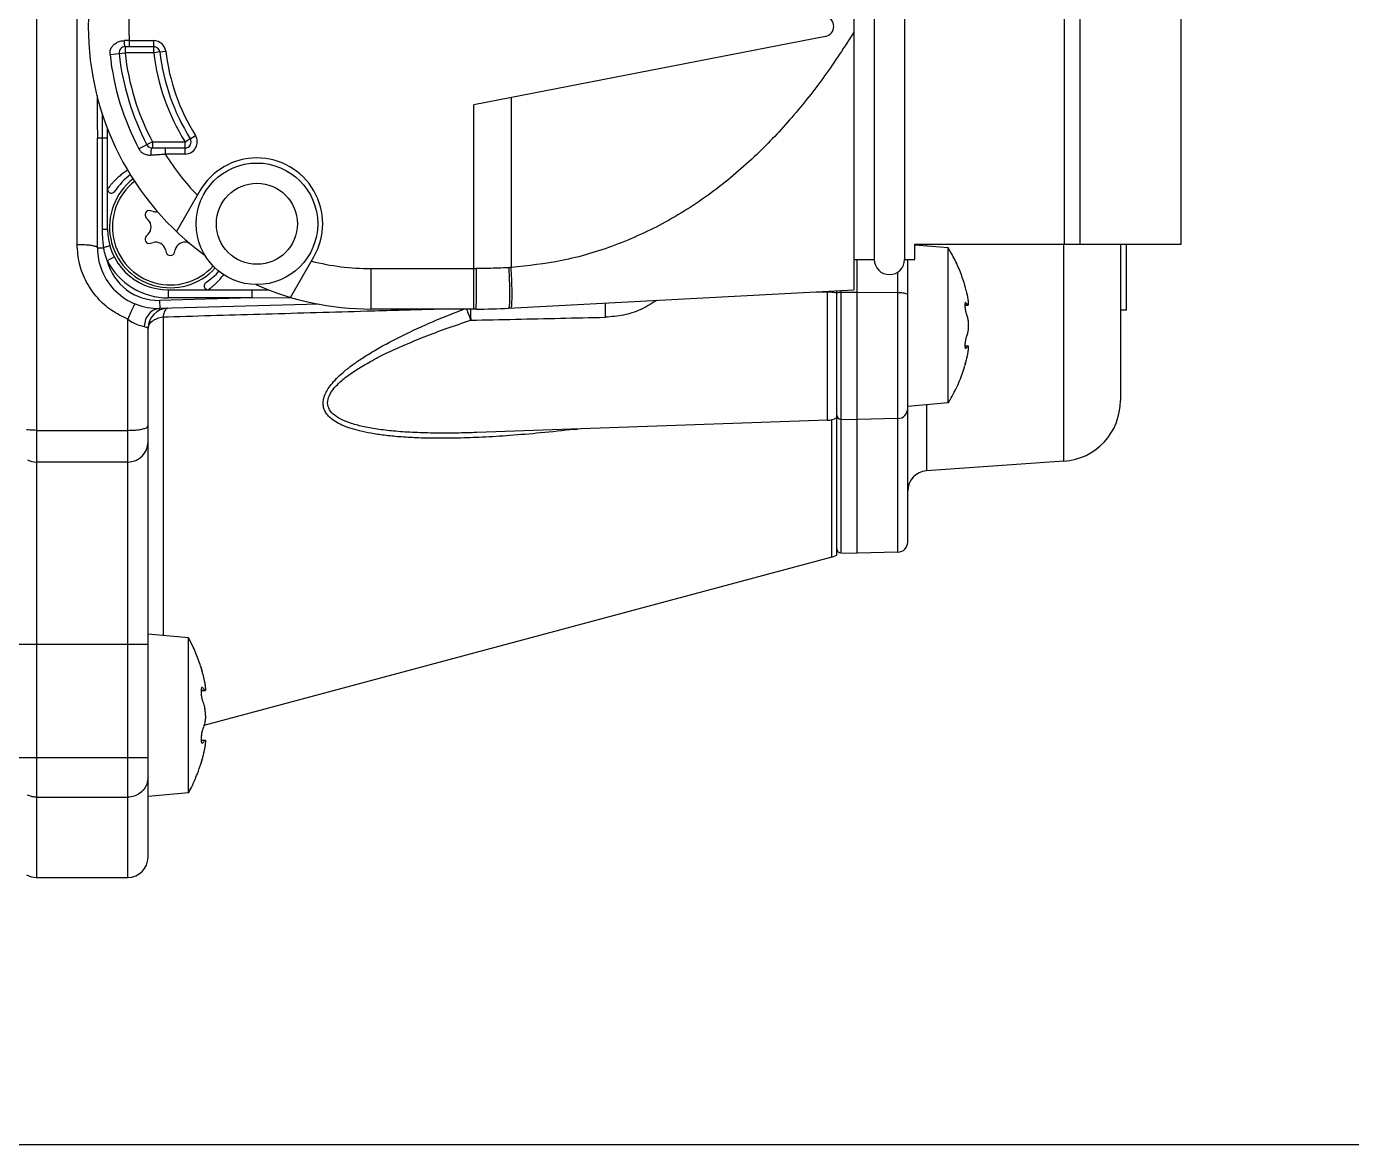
# Model space of a CAD drawing. Header units: millimetres. Extents: x -3388 to 4307, y 243 to 4457.
# Drawn here: x -2913.6 to -2848.2, y 1249.4 to 1304.6 of the extents above; entities that cross this region are included whole.
import ezdxf

# ---------------------------------------------------------------- set-up
doc = ezdxf.new("R2010")
doc.units = ezdxf.units.MM

msp = doc.modelspace()

# ---------------------------------------------------------------- linework, layer by layer
at = {"color": 9, "linetype": 'Continuous'}
for p, q in [((-2913.11494, 1378.6157), (-2913.11494, 1262.6157)), ((-2911.11494, 1293.85746), (-2911.11494, 1347.37395)), ((-2908.74599, 1303.61621), (-2908.74599, 1303.31621)), ((-2908.54493, 1303.91621), (-2907.33699, 1303.91621)), ((-2908.54493, 1303.91621), (-2908.54493, 1303.61621)), ((-2907.33692, 1303.31621), (-2907.33692, 1303.91621)), ((-2909.49172, 1303.23629), (-2908.74599, 1303.31621)), ((-2907.33692, 1303.31621), (-2908.74599, 1303.31621)), ((-2907.0391, 1303.35232), (-2907.33682, 1303.31621)), ((-2907.0391, 1303.35232), (-2906.74128, 1303.38843)), ((-2889.6937, 1301.1079), (-2889.6937, 1292.71321)), ((-2891.53894, 1290.66621), (-2891.53894, 1300.74922)), ((-2909.61494, 1299.10199), (-2910.11494, 1299.10199)), ((-2909.86494, 1294.6157), (-2909.86494, 1299.10199)), ((-2909.57141, 1299.45651), (-2909.61545, 1299.45651)), ((-2905.53396, 1299.07454), (-2905.27915, 1299.23287)), ((-2907.40305, 1298.91621), (-2908.06512, 1298.5658)), ((-2907.40215, 1298.91621), (-2905.7888, 1298.91621)), ((-2907.40201, 1298.91621), (-2907.40201, 1298.61621)), ((-2906.76988, 1298.61621), (-2906.76988, 1298.31621)), ((-2905.78878, 1298.31621), (-2905.78878, 1298.91621)), ((-2905.78881, 1298.31621), (-2906.76988, 1298.31621)), ((-2909.86494, 1294.6157), (-2909.61494, 1294.6157)), ((-2869.1847, 1293.86621), (-2869.1847, 1293.77517)), ((-2862.40567, 1283.15479), (-2862.40567, 1293.86621)), ((-2910.11494, 1293.69529), (-2909.80146, 1293.69529)), ((-2909.27898, 1293.23625), (-2909.63418, 1293.05232)), ((-2896.61545, 1292.66621), (-2891.53894, 1292.66621)), ((-2896.61545, 1292.66621), (-2896.61545, 1290.66621)), ((-2870.60185, 1278.66842), (-2870.60185, 1292.49248)), ((-2902.48249, 1291.2157), (-2907.04688, 1291.09618)), ((-2902.48249, 1291.2157), (-2906.61583, 1291.2157)), ((-2906.61494, 1291.6157), (-2906.61494, 1291.2157)), ((-2902.48251, 1291.2157), (-2900.58391, 1291.24071)), ((-2902.48249, 1291.2157), (-2902.48249, 1291.6157)), ((-2901.77516, 1291.61621), (-2901.77516, 1291.65596)), ((-2874.61513, 1291.51777), (-2874.08004, 1291.51293)), ((-2874.08004, 1285.17641), (-2874.08004, 1291.54624)), ((-2873.42018, 1291.58136), (-2873.42018, 1278.63679)), ((-2873.42018, 1291.49875), (-2872.61494, 1291.50421)), ((-2872.61494, 1291.50421), (-2870.60185, 1291.49056)), ((-2907.04688, 1291.09618), (-2907.03641, 1290.69632)), ((-2867.28865, 1290.87868), (-2867.15813, 1290.87868)), ((-2867.23692, 1290.97924), (-2867.26826, 1290.97924)), ((-2908.61494, 1262.6157), (-2908.61494, 1290.1717)), ((-2906.87376, 1290.2811), (-2906.87376, 1274.55086)), ((-2867.15813, 1288.83444), (-2867.28868, 1288.83444)), ((-2867.26847, 1288.73388), (-2867.23692, 1288.73388)), ((-2869.1847, 1285.93794), (-2869.1847, 1282.68075)), ((-2913.11494, 1284.68012), (-2908.61494, 1284.68012)), ((-2873.85612, 1278.41711), (-2873.85612, 1285.21081)), ((-2907.61494, 1274.1157), (-3076.11494, 1274.1157)), ((-2904.99374, 1271.85457), (-2904.81803, 1271.85457)), ((-2904.92018, 1271.97933), (-2904.96485, 1271.97933)), ((-2904.81803, 1269.37684), (-2904.99374, 1269.37684)), ((-2904.96554, 1269.25207), (-2904.92018, 1269.25207)), ((-3076.11494, 1268.52846), (-2907.61494, 1268.52846)), ((-2913.11494, 1266.57647), (-2908.61494, 1266.57647))]:
    msp.add_line(p, q, dxfattribs=at)
at = {"color": 7, "linetype": 'Continuous'}
for p, q in [((-2872.76545, 1317.61621), (-2872.76545, 1291.61621)), ((-2871.76545, 1316.11621), (-2871.76545, 1293.11621)), ((-2870.26545, 1316.11621), (-2870.26545, 1293.11621)), ((-2862.36545, 1293.86621), (-2862.36545, 1315.36621)), ((-2861.61545, 1315.36621), (-2861.61545, 1293.86621)), ((-2856.61545, 1293.86638), (-2856.61545, 1315.36603)), ((-2908.74599, 1303.61621), (-2907.33692, 1303.61621)), ((-2874.17004, 1304.12539), (-2891.53894, 1300.74922)), ((-2910.11494, 1293.69529), (-2910.11494, 1299.102)), ((-2909.61545, 1294.61621), (-2909.61545, 1299.55893)), ((-2907.40201, 1298.61621), (-2905.78878, 1298.61621)), ((-2905.05503, 1296.49842), (-2906.2131, 1294.49259)), ((-2907.70293, 1295.16591), (-2907.60679, 1295.06976)), ((-2907.3673, 1295.48456), (-2907.49864, 1295.51975)), ((-2907.60679, 1294.36265), (-2907.70293, 1294.26651)), ((-2907.49864, 1293.91266), (-2907.3673, 1293.94786)), ((-2905.66359, 1293.94786), (-2905.57452, 1293.92399)), ((-2869.76545, 1293.86621), (-2856.61545, 1293.86621)), ((-2869.76545, 1293.11633), (-2869.76545, 1293.86621)), ((-2868.11494, 1293.68158), (-2869.76545, 1293.82598)), ((-2859.61494, 1293.86621), (-2859.61494, 1286.14748)), ((-2859.31494, 1290.6157), (-2859.31494, 1293.86621)), ((-2906.75493, 1293.5943), (-2906.71974, 1293.46297)), ((-2906.31115, 1293.46297), (-2906.27596, 1293.5943)), ((-2900.58393, 1291.24259), (-2899.42586, 1293.24842)), ((-2868.11494, 1286.03154), (-2868.11494, 1293.68158)), ((-2872.76545, 1293.11621), (-2871.76545, 1293.11621)), ((-2872.61494, 1278.6157), (-2872.61494, 1293.11621)), ((-2870.26545, 1293.11621), (-2869.76545, 1293.11621)), ((-2870.11494, 1279.16825), (-2870.11494, 1293.11621)), ((-2906.61545, 1291.61621), (-2901.65214, 1291.6157)), ((-2889.81882, 1290.70861), (-2872.76544, 1291.61621)), ((-2873.61494, 1278.51736), (-2873.61494, 1291.571)), ((-2899.15931, 1290.90259), (-2907.03641, 1290.69632)), ((-2891.4132, 1290.66621), (-2896.61545, 1290.66621)), ((-2867.2894, 1290.86164), (-2867.13899, 1290.86164)), ((-2859.31494, 1290.6157), (-2859.61494, 1290.6157)), ((-2907.61494, 1263.61594), (-2907.61494, 1289.70701)), ((-2867.28929, 1288.85148), (-2867.13894, 1288.85148)), ((-2868.11494, 1286.03154), (-2870.11494, 1285.85656)), ((-2874.08004, 1285.17641), (-2891.38503, 1284.57211)), ((-2873.42018, 1285.2312), (-2872.61494, 1285.21011)), ((-2870.60185, 1285.26283), (-2872.61494, 1285.21011)), ((-2891.39877, 1284.57163), (-2891.4027, 1284.57149)), ((-2908.61494, 1283.1157), (-2913.11494, 1283.1157)), ((-2862.40567, 1283.15479), (-2869.1847, 1282.68075)), ((-2873.85612, 1278.41711), (-2904.85997, 1270.10965)), ((-2873.85612, 1278.41711), (-2873.61494, 1278.517)), ((-2873.42018, 1278.63679), (-2872.61494, 1278.6157)), ((-2870.60185, 1278.66842), (-2872.61494, 1278.6157)), ((-2905.61494, 1274.44073), (-2907.61494, 1274.6157)), ((-2905.61494, 1266.79068), (-2905.61494, 1274.44073)), ((-2904.99445, 1271.83753), (-2904.7983, 1271.83753)), ((-2904.99447, 1269.39388), (-2904.79826, 1269.39388)), ((-2905.61494, 1266.79068), (-2907.61494, 1266.6157)), ((-2913.11494, 1262.6157), (-2908.61494, 1262.6157)), ((-3388.4428, 1249.43636), (-2547.4428, 1249.43636))]:
    msp.add_line(p, q, dxfattribs=at)
msp.add_circle((-2902.24045, 1294.87342), 3, dxfattribs=at)
at = {"color": 9, "linetype": 'Continuous'}
msp.add_circle((-2902.24045, 1294.87342), 2, dxfattribs=at)
at = {"color": 7, "linetype": 'Continuous'}
for centre, radius, start, end in [((-2896.61545, 1304.61621), 13.95, 125.9834917, 234.0165083), ((-2874.26545, 1304.61621), 0.5, 281, 79), ((-2908.74599, 1303.31621), 0.3, 90, 186.1169012), ((-2907.33692, 1303.31621), 0.3, 6.9134782, 90), ((-2896.61545, 1304.61621), 12.5, 186.1169011, 207.8535453), ((-2896.61545, 1304.61621), 10.5, 186.9134782, 211.8554308), ((-2905.78878, 1298.91621), 0.3, 270, 31.8554308), ((-2907.40201, 1298.91621), 0.3, 207.8535453, 269.9999999), ((-2902.24045, 1294.87342), 3.25, 330, 150), ((-2906.51545, 1294.71621), 3, 127.7353387, 317.6506922), ((-2906.51545, 1294.71621), 3.25, 127.3061708, 147.2013863), ((-2909.41545, 1296.58503), 0.2, 180, 327.2013863), ((-2906.51545, 1294.71621), 2.86002, 128.0306392, 317.7484219), ((-2907.55338, 1295.31546), 0.2115, 75, 225), ((-2907.23789, 1295.96752), 0.5, 255, 280.8427522), ((-2906.61545, 1294.61621), 3, 180, 270), ((-2907.96034, 1294.71621), 0.5, 315, 45), ((-2907.55338, 1294.11696), 0.2115, 135, 285), ((-2907.23789, 1293.46489), 0.5, 15, 105), ((-2905.793, 1293.46489), 0.5, 75, 165), ((-2907.11494, 1293.69529), 3, 180, 271.5), ((-2906.51545, 1293.51771), 0.2115, 195, 345), ((-2906.51545, 1294.71621), 3.25, 302.7986137, 317.6843123), ((-2871.01545, 1293.11621), 0.75, 180, 0), ((-2904.64662, 1291.81621), 0.2, 122.7986137, 270), ((-2896.61545, 1304.61621), 13.95, 245.9834917, 270), ((-2906.61494, 1289.70701), 1, 91.4999594, 180), ((-2891.4132, 1320.66621), 30, 270, 273.046481), ((-2862.61494, 1286.14748), 3, 274, 0), ((-2874.11494, 1286.1758), 1, 272.0000212, 300), ((-2873.41494, 1285.43113), 0.2, 180, 268.4999933), ((-2870.61494, 1285.76265), 0.5, 271.5000031, 0), ((-2908.61494, 1284.1157), 1, 270, 359.9999674), ((-2913.11494, 1284.1157), 1, 243.5455899, 270), ((-2869.11494, 1281.68319), 1, 93.9999969, 179.9999557), ((-2873.41494, 1278.83672), 0.2, 180, 268.4998973), ((-2870.61494, 1279.16825), 0.5, 271.500075, 0), ((-2908.61494, 1263.6157), 1, 270, 359.9999717), ((-2913.11494, 1263.6157), 1, 240, 270)]:
    msp.add_arc(centre, radius, start, end, dxfattribs=at)
at = {"color": 9, "linetype": 'Continuous'}
for centre, radius, start, end in [((-2896.61545, 1304.61621), 11.95, 176.6418395, 183.3581605), ((-2907.33692, 1303.31621), 0.59999, 6.9134782, 90.007107), ((-2896.61545, 1304.61621), 12.95, 186.1169365, 207.8534773), ((-2896.61545, 1304.61621), 12.2, 186.1169006, 207.8532507), ((-2896.61545, 1304.61621), 10.8, 186.9134759, 211.855373), ((-2896.61545, 1304.61621), 10.2, 186.9134782, 211.8552022), ((-2905.78878, 1298.91621), 0.59999, 269.9967878, 31.8593169), ((-2896.61545, 1304.61621), 11.95, 211.8162389, 224.2186798), ((-2906.61494, 1294.6157), 3.39999, 207.3748458, 269.9850104), ((-2907.11494, 1293.69529), 2.6, 194.3168314, 271.5), ((-2896.61545, 1304.61621), 11.95, 255.7813202, 270)]:
    msp.add_arc(centre, radius, start, end, dxfattribs=at)
for points in [[(-2872.76545, 1304.33311), (-2874.21306, 1302.17918), (-2875.83991, 1300.11927), (-2877.56135, 1298.30097), (-2879.67958, 1296.50079), (-2882.07989, 1294.9546), (-2884.5708, 1293.81735), (-2887.185, 1293.06199), (-2889.6937, 1292.71321)], [(-2909.49172, 1303.23628), (-2909.48543, 1303.39128), (-2909.42879, 1303.55116), (-2909.33186, 1303.68521), (-2909.17904, 1303.80619), (-2908.99645, 1303.88371), (-2908.78135, 1303.91417)], [(-2908.74599, 1303.61621), (-2908.75913, 1303.6377), (-2908.77043, 1303.69945), (-2908.7784, 1303.79628), (-2908.78135, 1303.91417)], [(-2910.13227, 1301.21349), (-2910.11494, 1299.10194)], [(-2909.86494, 1299.10199), (-2909.86927, 1300.28957)], [(-2905.78925, 1298.91621), (-2905.70713, 1298.9673), (-2905.6372, 1299.01005), (-2905.58119, 1299.04534), (-2905.54739, 1299.06617), (-2905.53396, 1299.07454)], [(-2908.06513, 1298.56581), (-2908.02212, 1298.49764), (-2907.96573, 1298.43329), (-2907.89528, 1298.37533), (-2907.81084, 1298.32675), (-2907.71314, 1298.29069), (-2907.60361, 1298.27012), (-2907.48454, 1298.26801)], [(-2907.40204, 1298.6162), (-2907.4305, 1298.59828), (-2907.45549, 1298.54689), (-2907.47411, 1298.46825), (-2907.4842, 1298.37154), (-2907.48454, 1298.268)], [(-2907.48454, 1298.26801), (-2907.25291, 1298.28322), (-2907.01365, 1298.29934), (-2906.76988, 1298.31621)], [(-2908.63979, 1297.51162), (-2908.74714, 1297.43916), (-2908.95058, 1297.28633), (-2909.13304, 1297.12873), (-2909.28622, 1296.9789), (-2909.40525, 1296.84998), (-2909.49194, 1296.74758), (-2909.55109, 1296.6727), (-2909.58858, 1296.62276), (-2909.60903, 1296.59461), (-2909.61545, 1296.58503)], [(-2908.62867, 1297.51883), (-2908.63979, 1297.51162)], [(-2909.80146, 1293.69529), (-2909.83796, 1294.01234), (-2909.85837, 1294.31708), (-2909.86494, 1294.61572)], [(-2908.61494, 1290.1717), (-2909.40617, 1290.59815), (-2910.10028, 1291.21186), (-2910.64786, 1291.99257), (-2910.99789, 1292.90379), (-2911.11494, 1293.85746)], [(-2911.11494, 1293.85746), (-2910.8069, 1293.84957), (-2910.53695, 1293.82763), (-2910.31539, 1293.79269), (-2910.16742, 1293.74714), (-2910.11494, 1293.69529)], [(-2909.50292, 1293.80357), (-2909.54073, 1293.7818), (-2909.64708, 1293.74337), (-2909.80146, 1293.69529)], [(-2909.63418, 1293.05232), (-2909.70628, 1293.26418), (-2909.76191, 1293.47861), (-2909.80146, 1293.69529)], [(-2891.53894, 1292.66621), (-2891.49403, 1292.66621), (-2891.44913, 1292.66621), (-2891.40443, 1292.66621)], [(-2891.4132, 1290.66621), (-2891.4112, 1290.71593), (-2891.40935, 1290.85773), (-2891.40768, 1291.0861), (-2891.40625, 1291.39459), (-2891.40514, 1291.77593), (-2891.40445, 1292.20743), (-2891.40422, 1292.66621)], [(-2889.80984, 1292.70615), (-2890.3191, 1292.68455), (-2890.84449, 1292.67108), (-2891.40443, 1292.66621)], [(-2889.6937, 1292.71321), (-2889.73258, 1292.71069), (-2889.77129, 1292.70827), (-2889.80984, 1292.70615)], [(-2889.80983, 1292.70615), (-2889.78915, 1292.26182), (-2889.77531, 1291.84043), (-2889.76894, 1291.46262), (-2889.77036, 1291.14688), (-2889.7795, 1290.90874), (-2889.78933, 1290.82296)], [(-2889.71044, 1290.71437), (-2889.67592, 1290.78108), (-2889.6526, 1290.97245), (-2889.64191, 1291.27977), (-2889.64498, 1291.68802), (-2889.66243, 1292.17732), (-2889.6937, 1292.71321)], [(-2904.64662, 1291.61621), (-2904.63716, 1291.62254), (-2904.60903, 1291.64297), (-2904.55879, 1291.68068), (-2904.48349, 1291.74019), (-2904.38104, 1291.82696), (-2904.25169, 1291.94647), (-2904.10179, 1292.09983), (-2903.9441, 1292.2826), (-2903.88021, 1292.36422)], [(-2874.08004, 1291.51293), (-2873.91842, 1291.50804), (-2873.76201, 1291.49643), (-2873.61494, 1291.47841)], [(-2873.61494, 1291.447), (-2873.60021, 1291.4665), (-2873.5582, 1291.48312), (-2873.49509, 1291.49443), (-2873.45845, 1291.49759)], [(-2873.45845, 1291.49759), (-2873.42018, 1291.49875)], [(-2870.60185, 1291.49056), (-2870.41457, 1291.47976), (-2870.25679, 1291.4515), (-2870.15176, 1291.40994), (-2870.11494, 1291.3612)], [(-2908.23992, 1290.91427), (-2908.28437, 1290.86803), (-2908.36684, 1290.71957), (-2908.48152, 1290.4786), (-2908.61494, 1290.17169)], [(-2907.03641, 1290.69633), (-2907.31883, 1290.62474), (-2907.56071, 1290.43509), (-2907.73254, 1290.15147), (-2907.81259, 1289.80837)], [(-2906.78235, 1290.58177), (-2906.81335, 1290.50759), (-2906.87376, 1290.28103)], [(-2906.64112, 1290.70667), (-2906.73312, 1290.65436), (-2906.78235, 1290.58177)], [(-2906.62905, 1290.28812), (-2901.79614, 1290.42715), (-2896.80776, 1290.57074), (-2896.61285, 1290.57637)], [(-2886.55762, 1284.7294), (-2888.24465, 1284.55126), (-2889.75821, 1284.42387), (-2891.11383, 1284.34101), (-2892.32567, 1284.29741), (-2893.40601, 1284.28861), (-2894.36516, 1284.31082), (-2895.21268, 1284.36074), (-2895.95834, 1284.43574), (-2896.60897, 1284.53351), (-2897.17038, 1284.65204), (-2897.64751, 1284.78951), (-2898.04463, 1284.94409), (-2898.36491, 1285.11346), (-2898.61058, 1285.29393), (-2898.78554, 1285.48017), (-2898.89843, 1285.66905), (-2898.95852, 1285.86071), (-2898.97173, 1286.05881), (-2898.93989, 1286.26835), (-2898.85816, 1286.49521), (-2898.72003, 1286.74351), (-2898.51711, 1287.01425), (-2898.24361, 1287.30659), (-2897.8958, 1287.61794), (-2897.47159, 1287.94611), (-2896.96614, 1288.29128), (-2896.37437, 1288.65342), (-2895.69155, 1289.03207), (-2894.91152, 1289.42726), (-2894.02702, 1289.83908), (-2893.02929, 1290.26771), (-2892.02857, 1290.66685)], [(-2896.61285, 1290.57637), (-2893.50922, 1290.6663)], [(-2891.89191, 1290.66619), (-2891.84366, 1290.53472), (-2891.76773, 1290.33215), (-2891.68491, 1290.1156)], [(-2891.69322, 1290.66621), (-2891.69317, 1290.64822)], [(-2891.69317, 1290.64822), (-2891.69242, 1290.53467), (-2891.6909, 1290.41019), (-2891.68847, 1290.27149), (-2891.68491, 1290.1156)], [(-2889.78933, 1290.82296), (-2889.79591, 1290.76009), (-2889.81882, 1290.70861)], [(-2885.05607, 1290.96218), (-2885.05404, 1290.86838), (-2885.05179, 1290.58494), (-2885.04513, 1290.26299)], [(-2882.91823, 1290.83501), (-2883.32168, 1290.63462), (-2884.14199, 1290.37059), (-2885.04513, 1290.26299)], [(-2882.54815, 1291.07158), (-2882.91823, 1290.83501)], [(-2882.51465, 1291.09598), (-2882.54815, 1291.07158)], [(-2908.61494, 1290.1717), (-2908.33289, 1289.98452), (-2908.04498, 1289.8649), (-2907.81259, 1289.80837)], [(-2907.61494, 1289.70701), (-2907.56187, 1289.89803), (-2907.40829, 1290.06878), (-2907.17051, 1290.20112), (-2906.87376, 1290.28103)], [(-2906.87376, 1290.2811), (-2906.62905, 1290.28812)], [(-2891.4027, 1284.57148), (-2892.25055, 1284.54901), (-2893.40644, 1284.54421), (-2894.44923, 1284.57228), (-2895.38528, 1284.63271), (-2896.21847, 1284.72596), (-2896.94979, 1284.85369), (-2897.57657, 1285.01904), (-2898.09037, 1285.22702), (-2898.47343, 1285.48311), (-2898.69616, 1285.78354), (-2898.74462, 1286.11767), (-2898.61932, 1286.48561), (-2898.32155, 1286.8806), (-2897.87625, 1287.28208), (-2897.30897, 1287.68252), (-2896.63341, 1288.08194), (-2895.85535, 1288.48181), (-2894.97516, 1288.88395), (-2893.99003, 1289.28981), (-2892.89574, 1289.70008), (-2891.68491, 1290.1156)], [(-2907.81259, 1289.80837), (-2907.7057, 1289.78033), (-2907.63951, 1289.74714), (-2907.61494, 1289.70701)], [(-2913.11494, 1284.68012), (-2913.28859, 1284.68343), (-2913.45696, 1284.69325), (-2913.61494, 1284.7093)], [(-2908.61494, 1284.68012), (-2908.3069, 1284.69071), (-2908.03695, 1284.72018), (-2907.81539, 1284.76711), (-2907.66742, 1284.82828), (-2907.61494, 1284.89791)], [(-2886.55762, 1284.7294), (-2886.41842, 1284.74551)], [(-2907.66357, 1267.25182), (-2907.7989, 1266.98835), (-2908.01434, 1266.77211), (-2908.29524, 1266.62769), (-2908.61494, 1266.57647)], [(-2907.61494, 1267.55247), (-2907.66357, 1267.25182)], [(-2913.11494, 1266.57647), (-2913.28824, 1266.59124), (-2913.45649, 1266.63517), (-2913.56251, 1266.67969)]]:
    msp.add_spline(points, degree=3, dxfattribs=at)
at = {"color": 7, "linetype": 'Continuous'}
for points in [[(-2908.54493, 1303.91621), (-2908.6239, 1303.91552), (-2908.70275, 1303.91484), (-2908.78135, 1303.91417)], [(-2867.28968, 1291.82656), (-2867.30745, 1291.888), (-2867.54334, 1292.56398), (-2867.86148, 1293.2439), (-2868.11494, 1293.68158)], [(-2867.27742, 1291.77577), (-2867.28329, 1291.80008), (-2867.28904, 1291.82399), (-2867.28905, 1291.82401)], [(-2867.25657, 1291.68931), (-2867.27216, 1291.75404), (-2867.27742, 1291.77577)], [(-2867.23692, 1291.60754), (-2867.25608, 1291.68729), (-2867.25657, 1291.68931)], [(-2867.23692, 1291.60754), (-2867.20813, 1291.48229)], [(-2867.20813, 1291.48229), (-2867.20171, 1291.45278)], [(-2867.20171, 1291.45278), (-2867.19469, 1291.41972)], [(-2867.19469, 1291.41972), (-2867.18783, 1291.38663)], [(-2867.18783, 1291.38663), (-2867.18188, 1291.35718)], [(-2867.18188, 1291.35718), (-2867.15813, 1291.23223)], [(-2867.15813, 1291.23223), (-2867.14035, 1291.12388), (-2867.12864, 1291.03176), (-2867.12275, 1290.95533), (-2867.12318, 1290.89988), (-2867.12966, 1290.86899), (-2867.13882, 1290.86248)], [(-2867.25407, 1290.98928), (-2867.25545, 1290.98923), (-2867.27069, 1290.97607), (-2867.28159, 1290.94311), (-2867.28804, 1290.89258), (-2867.28955, 1290.82661), (-2867.28602, 1290.75298), (-2867.27833, 1290.67968), (-2867.26705, 1290.60771), (-2867.25282, 1290.54101), (-2867.23692, 1290.48486)], [(-2867.23692, 1290.97924), (-2867.25407, 1290.98928)], [(-2867.15813, 1290.87868), (-2867.18263, 1290.91316), (-2867.20896, 1290.94668), (-2867.23692, 1290.97924)], [(-2867.13882, 1290.86248), (-2867.14137, 1290.86212), (-2867.15813, 1290.87868)], [(-2891.68491, 1290.1156), (-2889.47371, 1290.16469), (-2887.26045, 1290.21382), (-2885.04513, 1290.26299)], [(-2867.23692, 1290.48486), (-2867.2086, 1290.39472), (-2867.1823, 1290.30313), (-2867.15813, 1290.21011)], [(-2867.15813, 1290.21011), (-2867.14238, 1290.13158), (-2867.13143, 1290.04739), (-2867.12451, 1289.95421), (-2867.12215, 1289.85656)], [(-2867.23692, 1289.22826), (-2867.2539, 1289.16765), (-2867.26862, 1289.09671), (-2867.27976, 1289.02217), (-2867.28688, 1288.94835), (-2867.28966, 1288.876), (-2867.28746, 1288.81292), (-2867.28063, 1288.76561), (-2867.26971, 1288.73534), (-2867.25483, 1288.72383), (-2867.25406, 1288.7238)], [(-2867.15813, 1289.503), (-2867.1823, 1289.40999), (-2867.2086, 1289.3184), (-2867.23692, 1289.22826)], [(-2867.12215, 1289.85656), (-2867.12451, 1289.75889), (-2867.13143, 1289.66571), (-2867.14238, 1289.58152), (-2867.15813, 1289.503)], [(-2867.25406, 1288.7238), (-2867.23692, 1288.73388)], [(-2867.23692, 1288.73388), (-2867.22274, 1288.75004)], [(-2867.22274, 1288.75004), (-2867.20896, 1288.76643), (-2867.18263, 1288.79996), (-2867.15813, 1288.83444)], [(-2867.15813, 1288.83444), (-2867.1408, 1288.85117), (-2867.13877, 1288.85082)], [(-2867.13877, 1288.85082), (-2867.12908, 1288.84287), (-2867.12292, 1288.80978), (-2867.12298, 1288.75254), (-2867.12921, 1288.67593), (-2867.14093, 1288.58526), (-2867.15813, 1288.48089)], [(-2867.28114, 1287.92194), (-2867.28278, 1287.91515), (-2867.28882, 1287.89006), (-2867.28295, 1287.91445), (-2867.27184, 1287.96041), (-2867.25596, 1288.02633), (-2867.25014, 1288.05053)], [(-2867.23692, 1288.10558), (-2867.25571, 1288.02736), (-2867.27159, 1287.96142), (-2867.28278, 1287.91515), (-2867.28882, 1287.89006), (-2867.28295, 1287.91445), (-2867.27184, 1287.96041), (-2867.25596, 1288.02633), (-2867.25014, 1288.05053)], [(-2867.28114, 1287.92194), (-2867.28278, 1287.91515), (-2867.28839, 1287.89184)], [(-2867.20813, 1288.23082), (-2867.23692, 1288.10558)], [(-2867.20171, 1288.26034), (-2867.20813, 1288.23082)], [(-2867.19469, 1288.2934), (-2867.20171, 1288.26034)], [(-2867.18783, 1288.32649), (-2867.19469, 1288.2934)], [(-2867.18188, 1288.35594), (-2867.18783, 1288.32649)], [(-2867.15813, 1288.48089), (-2867.18188, 1288.35594)], [(-2868.11494, 1286.03154), (-2868.01985, 1286.18756), (-2867.63078, 1286.94293), (-2867.34512, 1287.70115), (-2867.28968, 1287.88656)], [(-2867.28839, 1287.89184), (-2867.28882, 1287.89006)], [(-2867.28839, 1287.89184), (-2867.28882, 1287.89006)], [(-2904.9956, 1272.97022), (-2905.10312, 1273.29458), (-2905.38165, 1273.97696), (-2905.61494, 1274.44073)], [(-2904.94498, 1272.77158), (-2904.96626, 1272.85524), (-2904.98223, 1272.91789), (-2904.99244, 1272.95789), (-2904.99558, 1272.97016), (-2904.99149, 1272.95418), (-2904.98069, 1272.91184), (-2904.96461, 1272.84877), (-2904.95537, 1272.81249)], [(-2904.96604, 1272.8544), (-2904.98223, 1272.91789), (-2904.99244, 1272.95789), (-2904.99558, 1272.97016), (-2904.99149, 1272.95418), (-2904.98069, 1272.91184), (-2904.9748, 1272.88872)], [(-2904.96604, 1272.8544), (-2904.98223, 1272.91789), (-2904.99244, 1272.95789), (-2904.99558, 1272.97016), (-2904.99149, 1272.95418), (-2904.98069, 1272.91184), (-2904.96461, 1272.84877), (-2904.96048, 1272.83258)], [(-2904.99559, 1272.97019), (-2904.99487, 1272.96737)], [(-2904.99559, 1272.97019), (-2904.99487, 1272.96737)], [(-2904.99487, 1272.96737), (-2904.99168, 1272.95495)], [(-2904.99168, 1272.95495), (-2904.99149, 1272.95418), (-2904.98069, 1272.91184), (-2904.97537, 1272.89098)], [(-2904.97537, 1272.89098), (-2904.9748, 1272.88872)], [(-2904.96048, 1272.83258), (-2904.95537, 1272.81249)], [(-2904.92018, 1272.67375), (-2904.94498, 1272.77158)], [(-2904.92018, 1272.67375), (-2904.88229, 1272.51696), (-2904.84828, 1272.36172), (-2904.81803, 1272.20812)], [(-2904.94471, 1271.99288), (-2904.94744, 1271.99276), (-2904.96952, 1271.97315), (-2904.985, 1271.92577), (-2904.99386, 1271.85317), (-2904.99527, 1271.76446), (-2904.98969, 1271.66561), (-2904.97825, 1271.56578), (-2904.96223, 1271.47141), (-2904.94235, 1271.3841), (-2904.92018, 1271.31012)], [(-2904.92018, 1271.97933), (-2904.94471, 1271.99288)], [(-2904.81803, 1271.85457), (-2904.84959, 1271.89741), (-2904.88373, 1271.939), (-2904.92018, 1271.97933)], [(-2904.81803, 1272.20812), (-2904.79965, 1272.09954), (-2904.78751, 1272.00685), (-2904.78148, 1271.93047), (-2904.782, 1271.87539), (-2904.78873, 1271.84473), (-2904.7981, 1271.8384)], [(-2904.7981, 1271.8384), (-2904.80086, 1271.83805), (-2904.81803, 1271.85457)], [(-2904.92018, 1271.31012), (-2904.88327, 1271.19847), (-2904.84918, 1271.08484), (-2904.81803, 1270.96926)], [(-2904.7809, 1270.6157), (-2904.78339, 1270.71438), (-2904.79063, 1270.80796), (-2904.80203, 1270.89224), (-2904.81803, 1270.96926)], [(-2904.81803, 1270.26215), (-2904.84918, 1270.14657), (-2904.88327, 1270.03294), (-2904.92018, 1269.92129)], [(-2904.7809, 1270.6157), (-2904.78333, 1270.51819), (-2904.79048, 1270.42485), (-2904.80187, 1270.34014), (-2904.81803, 1270.26215)], [(-2904.92018, 1269.92129), (-2904.94187, 1269.84914), (-2904.96096, 1269.76637), (-2904.97634, 1269.67874), (-2904.98759, 1269.58826), (-2904.99425, 1269.49726), (-2904.99533, 1269.41403), (-2904.99066, 1269.34182), (-2904.98032, 1269.28611), (-2904.96498, 1269.25106), (-2904.94464, 1269.23845)], [(-2904.94464, 1269.23845), (-2904.92018, 1269.25207)], [(-2904.92018, 1269.25207), (-2904.88373, 1269.29241), (-2904.84959, 1269.334), (-2904.81803, 1269.37684)], [(-2904.81803, 1269.02328), (-2904.84828, 1268.86969), (-2904.88229, 1268.71445), (-2904.92018, 1268.55766)], [(-2904.81803, 1269.37684), (-2904.8004, 1269.3935), (-2904.79807, 1269.39314)], [(-2904.79807, 1269.39314), (-2904.78826, 1269.38571), (-2904.78178, 1269.35334), (-2904.78167, 1269.29683), (-2904.78798, 1269.22022), (-2904.80013, 1269.12869), (-2904.81803, 1269.02328)], [(-2904.92018, 1268.55766), (-2904.94439, 1268.46215), (-2904.96529, 1268.37995), (-2904.98123, 1268.31745), (-2904.99176, 1268.27616), (-2904.99559, 1268.26121), (-2904.99232, 1268.27398), (-2904.98213, 1268.31389), (-2904.96627, 1268.37613), (-2904.94503, 1268.45963)], [(-2904.9749, 1268.34228), (-2904.98123, 1268.31745), (-2904.99176, 1268.27616), (-2904.99188, 1268.27571)], [(-2904.95567, 1268.41777), (-2904.9621, 1268.39247)], [(-2904.94738, 1268.45038), (-2904.94503, 1268.45963)], [(-2905.61494, 1266.79068), (-2905.5222, 1266.96619), (-2905.17719, 1267.73688), (-2904.9956, 1268.26118)], [(-2904.99484, 1268.26414), (-2904.99559, 1268.2612)], [(-2904.99484, 1268.26414), (-2904.99559, 1268.2612)], [(-2904.99188, 1268.27571), (-2904.99484, 1268.26414)]]:
    msp.add_spline(points, degree=3, dxfattribs=at)

doc.saveas('drawing.dxf')
